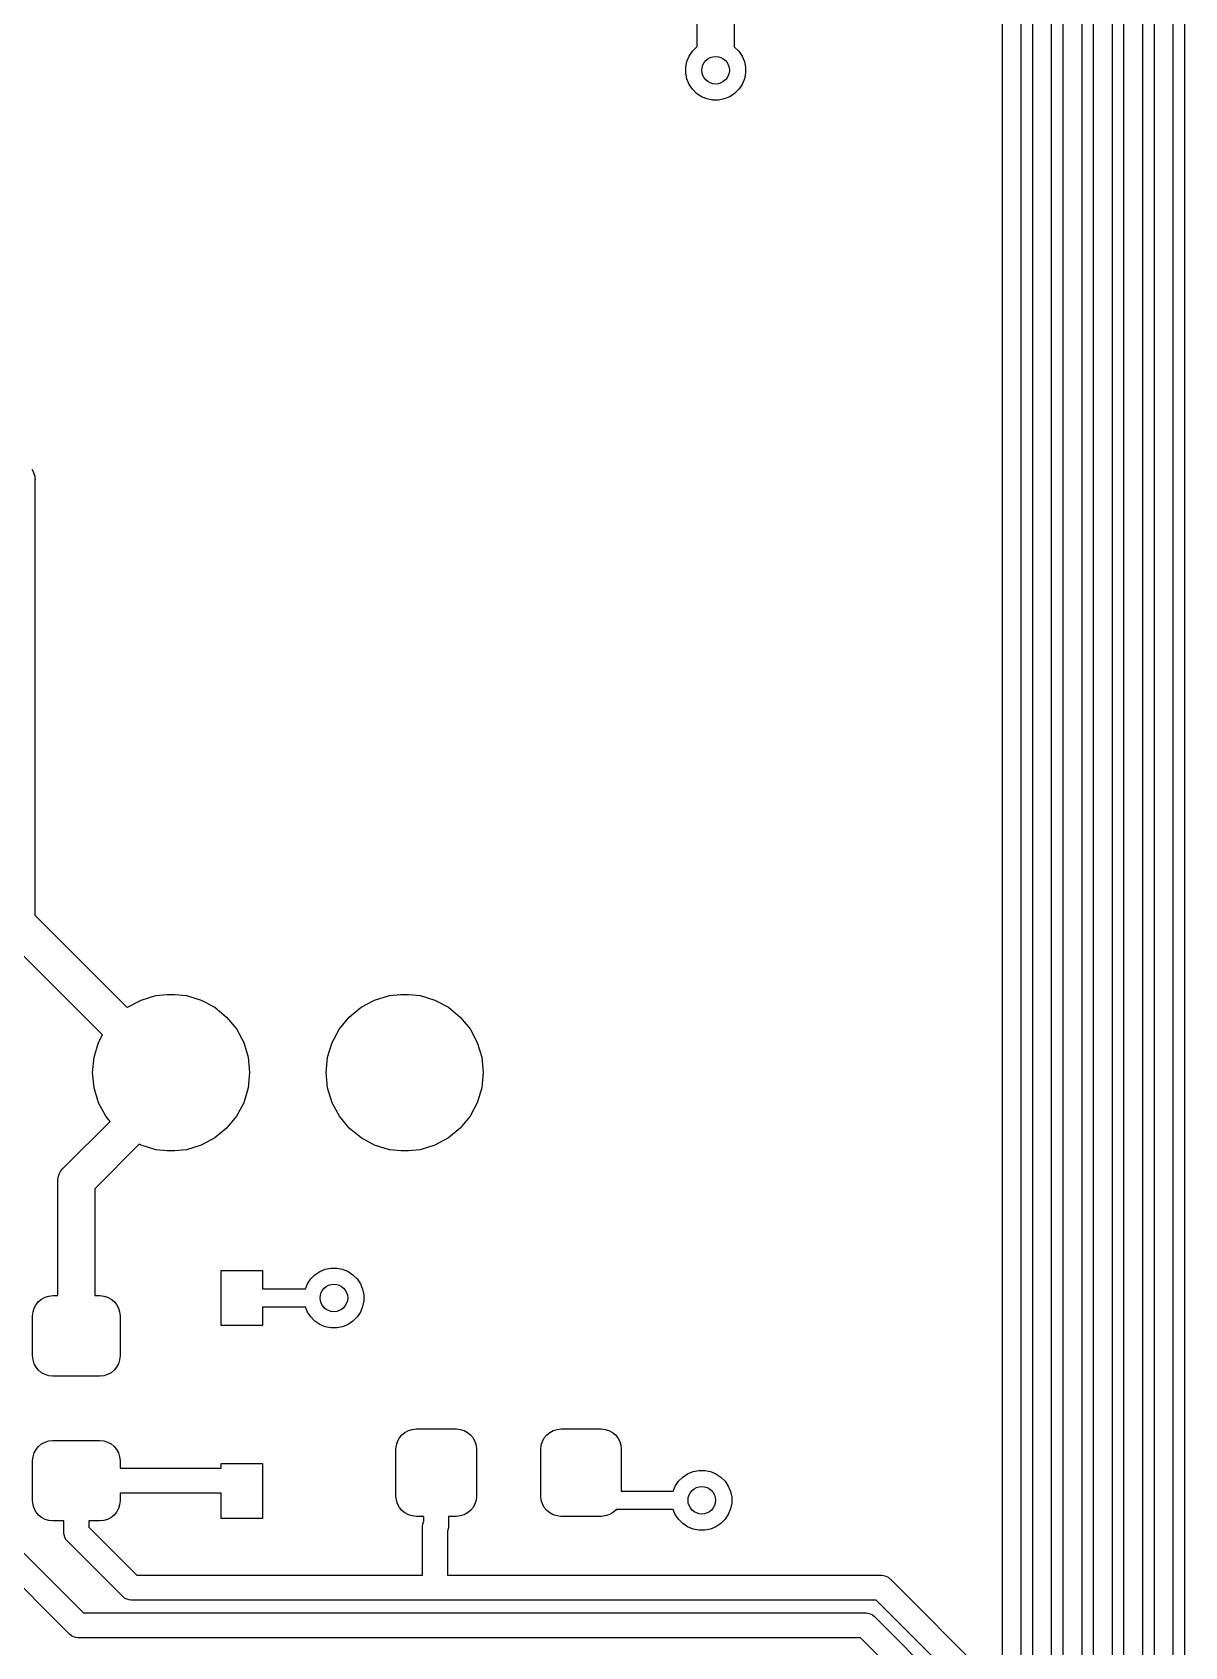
# Model space of a CAD drawing. Extents: x 1 to 84, y 1 to 137.
# Drawn here: x 10.07 to 22.6, y 73.46 to 91.01 of the extents above; entities that cross this region are included whole.
import ezdxf

# ---------------------------------------------------------------- set-up
doc = ezdxf.new("R2010")
doc.units = 0
doc.layers.add('BLACK', color=7, linetype='CONTINUOUS')

msp = doc.modelspace()

# ---------------------------------------------------------------- linework, layer by layer
at = {"layer": 'BLACK', "linetype": 'CONTINUOUS'}
for p, q in [((20.6199, 48.0728), (20.6199, 120.504)), ((20.8199, 120.504), (20.8199, 48.1094)), ((20.9499, 48.2095), (20.9499, 120.358)), ((21.1499, 120.321), (21.1499, 48.2461)), ((21.28, 48.3462), (21.28, 119.188)), ((21.48, 119.151), (21.48, 48.3828)), ((21.61, 50.7851), (21.61, 118.018)), ((21.81, 117.981), (21.81, 50.7949)), ((21.94, 48.6387), (21.94, 116.848)), ((22.14, 116.811), (22.14, 48.6752)), ((22.27, 48.7754), (22.27, 115.678)), ((22.47, 115.641), (22.47, 48.8119)), ((22.6, 48.9534), (22.6, 109.095)), ((17.3, 90.8572), (17.3, 96.6172)), ((17.7, 96.6902), (17.7, 90.8572)), ((17.212, 90.7539), (17.2476, 90.8072)), ((17.2476, 90.8072), (17.2928, 90.8524)), ((17.2928, 90.8524), (17.3, 90.8572)), ((17.7, 90.8572), (17.7072, 90.8524)), ((17.7072, 90.8524), (17.7524, 90.8072)), ((17.7524, 90.8072), (17.788, 90.7539)), ((17.175, 90.632), (17.1875, 90.6948)), ((17.175, 90.568), (17.175, 90.632)), ((17.1875, 90.6948), (17.212, 90.7539)), ((17.788, 90.7539), (17.8125, 90.6948)), ((17.8125, 90.6948), (17.825, 90.632)), ((17.825, 90.632), (17.825, 90.568)), ((17.1875, 90.5052), (17.175, 90.568)), ((17.212, 90.4461), (17.1875, 90.5052)), ((17.2476, 90.3928), (17.212, 90.4461)), ((17.788, 90.4461), (17.7524, 90.3928)), ((17.8125, 90.5052), (17.788, 90.4461)), ((17.825, 90.568), (17.8125, 90.5052)), ((17.2928, 90.3476), (17.2476, 90.3928)), ((17.3461, 90.312), (17.2928, 90.3476)), ((17.4052, 90.2875), (17.3461, 90.312)), ((17.468, 90.275), (17.4052, 90.2875)), ((17.532, 90.275), (17.468, 90.275)), ((17.5948, 90.2875), (17.532, 90.275)), ((17.6539, 90.312), (17.5948, 90.2875)), ((17.7072, 90.3476), (17.6539, 90.312)), ((17.7524, 90.3928), (17.7072, 90.3476)), ((10.0671, 86.2617), (10.0803, 86.237)), ((10.0803, 86.237), (10.0857, 86.2269)), ((10.0857, 86.2269), (10.0959, 86.1933)), ((10.0959, 86.1933), (10.0971, 86.1892)), ((10.0971, 86.1892), (10.1, 86.1598)), ((10.1, 86.1598), (10.1, 86.1598)), ((10.1, 86.1598), (10.101, 86.15)), ((10.101, 86.15), (10.1, 86.1402)), ((10.1, 86.1402), (10.1, 81.4128)), ((10.1, 81.4128), (11.1039, 80.4089)), ((10.836, 80.1112), (9.76552, 81.1816)), ((11.1039, 80.4089), (11.1055, 80.4102)), ((11.1055, 80.4102), (11.2531, 80.4891)), ((11.2531, 80.4891), (11.4134, 80.5377)), ((11.4134, 80.5377), (11.5383, 80.55)), ((11.5383, 80.55), (11.6217, 80.55)), ((11.6217, 80.55), (11.7466, 80.5377)), ((11.7466, 80.5377), (11.9069, 80.4891)), ((11.9069, 80.4891), (12.0545, 80.4102)), ((12.0545, 80.4102), (12.1839, 80.3039)), ((13.5161, 80.3039), (13.6455, 80.4102)), ((13.6455, 80.4102), (13.7931, 80.4891)), ((13.7931, 80.4891), (13.9534, 80.5377)), ((13.9534, 80.5377), (14.0783, 80.55)), ((14.0783, 80.55), (14.1617, 80.55)), ((14.1617, 80.55), (14.2866, 80.5377)), ((14.2866, 80.5377), (14.4469, 80.4891)), ((14.4469, 80.4891), (14.5945, 80.4102)), ((14.5945, 80.4102), (14.7239, 80.3039)), ((12.1839, 80.3039), (12.2902, 80.1745)), ((13.4098, 80.1745), (13.5161, 80.3039)), ((14.7239, 80.3039), (14.8302, 80.1745)), ((10.7909, 80.0269), (10.836, 80.1112)), ((12.2902, 80.1745), (12.3691, 80.0269)), ((13.3309, 80.0269), (13.4098, 80.1745)), ((14.8302, 80.1745), (14.9091, 80.0269)), ((10.7423, 79.8666), (10.7909, 80.0269)), ((12.3691, 80.0269), (12.4177, 79.8666)), ((13.2823, 79.8666), (13.3309, 80.0269)), ((14.9091, 80.0269), (14.9577, 79.8666)), ((10.7259, 79.7), (10.7423, 79.8666)), ((10.7423, 79.5334), (10.7259, 79.7)), ((12.4177, 79.8666), (12.4341, 79.7)), ((12.4341, 79.7), (12.4177, 79.5334)), ((13.2659, 79.7), (13.2823, 79.8666)), ((13.2823, 79.5334), (13.2659, 79.7)), ((14.9577, 79.8666), (14.9741, 79.7)), ((14.9741, 79.7), (14.9577, 79.5334)), ((10.7909, 79.3731), (10.7423, 79.5334)), ((12.4177, 79.5334), (12.3691, 79.3731)), ((13.3309, 79.3731), (13.2823, 79.5334)), ((14.9577, 79.5334), (14.9091, 79.3731)), ((10.8698, 79.2255), (10.7909, 79.3731)), ((12.3691, 79.3731), (12.2902, 79.2255)), ((13.4098, 79.2255), (13.3309, 79.3731)), ((14.9091, 79.3731), (14.8302, 79.2255)), ((10.9162, 79.169), (10.8698, 79.2255)), ((12.2902, 79.2255), (12.1839, 79.0961)), ((13.5161, 79.0961), (13.4098, 79.2255)), ((14.8302, 79.2255), (14.7239, 79.0961)), ((10.4155, 78.6684), (10.9162, 79.169)), ((12.1839, 79.0961), (12.0545, 78.9898)), ((13.6455, 78.9898), (13.5161, 79.0961)), ((14.7239, 79.0961), (14.5945, 78.9898)), ((11.234, 78.9211), (10.75, 78.4372)), ((11.2531, 78.9109), (11.234, 78.9211)), ((11.4134, 78.8623), (11.2531, 78.9109)), ((11.5383, 78.85), (11.4134, 78.8623)), ((11.6217, 78.85), (11.5383, 78.85)), ((11.7466, 78.8623), (11.6217, 78.85)), ((11.9069, 78.9109), (11.7466, 78.8623)), ((12.0545, 78.9898), (11.9069, 78.9109)), ((13.7931, 78.9109), (13.6455, 78.9898)), ((13.9534, 78.8623), (13.7931, 78.9109)), ((14.0783, 78.85), (13.9534, 78.8623)), ((14.1617, 78.85), (14.0783, 78.85)), ((14.2866, 78.8623), (14.1617, 78.85)), ((14.4469, 78.9109), (14.2866, 78.8623)), ((14.5945, 78.9898), (14.4469, 78.9109)), ((10.3829, 78.6316), (10.4079, 78.6621)), ((10.4079, 78.6621), (10.4155, 78.6684)), ((10.349, 78.52), (10.35, 78.5298)), ((10.35, 78.5102), (10.349, 78.52)), ((10.35, 78.5298), (10.3529, 78.5592)), ((10.35, 78.5298), (10.35, 78.5298)), ((10.35, 77.275), (10.35, 78.5102)), ((10.3529, 78.5592), (10.3643, 78.5969)), ((10.3643, 78.5969), (10.3829, 78.6316)), ((10.75, 78.4372), (10.75, 77.275)), ((12.125, 76.95), (12.125, 77.55)), ((12.125, 77.55), (12.575, 77.55)), ((12.575, 77.55), (12.575, 77.35)), ((13.062, 77.4039), (13.0976, 77.4572)), ((13.0976, 77.4572), (13.1428, 77.5024)), ((13.1428, 77.5024), (13.1961, 77.538)), ((13.1961, 77.538), (13.2552, 77.5625)), ((13.2552, 77.5625), (13.318, 77.575)), ((13.318, 77.575), (13.382, 77.575)), ((13.382, 77.575), (13.4448, 77.5625)), ((13.4448, 77.5625), (13.5039, 77.538)), ((13.5039, 77.538), (13.5572, 77.5024)), ((13.5572, 77.5024), (13.6024, 77.4572)), ((13.6024, 77.4572), (13.638, 77.4039)), ((10.1722, 77.2381), (10.21, 77.2583)), ((10.21, 77.2583), (10.2511, 77.2708)), ((10.2511, 77.2708), (10.2937, 77.275)), ((10.2937, 77.275), (10.35, 77.275)), ((10.75, 77.275), (10.8063, 77.275)), ((10.8063, 77.275), (10.8489, 77.2708)), ((10.8489, 77.2708), (10.89, 77.2583)), ((10.89, 77.2583), (10.9278, 77.2381)), ((12.575, 77.35), (13.0396, 77.35)), ((13.0396, 77.35), (13.062, 77.4039)), ((13.638, 77.4039), (13.6625, 77.3448)), ((13.6625, 77.3448), (13.675, 77.282)), ((13.675, 77.282), (13.675, 77.218)), ((10.075, 77.0562), (10.0792, 77.0989)), ((10.0792, 77.0989), (10.0917, 77.14)), ((10.0917, 77.14), (10.1119, 77.1778)), ((10.1119, 77.1778), (10.1391, 77.2109)), ((10.1391, 77.2109), (10.1722, 77.2381)), ((10.9278, 77.2381), (10.9609, 77.2109)), ((10.9609, 77.2109), (10.9881, 77.1778)), ((10.9881, 77.1778), (11.0083, 77.14)), ((11.0083, 77.14), (11.0208, 77.0989)), ((11.0208, 77.0989), (11.025, 77.0562)), ((13.0396, 77.15), (12.575, 77.15)), ((12.575, 77.15), (12.575, 76.95)), ((13.062, 77.0961), (13.0396, 77.15)), ((13.0976, 77.0428), (13.062, 77.0961)), ((13.638, 77.0961), (13.6024, 77.0428)), ((13.6625, 77.1552), (13.638, 77.0961)), ((13.675, 77.218), (13.6625, 77.1552)), ((10.075, 76.6187), (10.075, 77.0562)), ((11.025, 77.0562), (11.025, 76.6187)), ((12.575, 76.95), (12.125, 76.95)), ((13.1428, 76.9976), (13.0976, 77.0428)), ((13.1961, 76.962), (13.1428, 76.9976)), ((13.2552, 76.9375), (13.1961, 76.962)), ((13.318, 76.925), (13.2552, 76.9375)), ((13.382, 76.925), (13.318, 76.925)), ((13.4448, 76.9375), (13.382, 76.925)), ((13.5039, 76.962), (13.4448, 76.9375)), ((13.5572, 76.9976), (13.5039, 76.962)), ((13.6024, 77.0428), (13.5572, 76.9976)), ((10.0792, 76.5761), (10.075, 76.6187)), ((10.0917, 76.535), (10.0792, 76.5761)), ((11.0208, 76.5761), (11.0083, 76.535)), ((11.025, 76.6187), (11.0208, 76.5761)), ((10.1119, 76.4972), (10.0917, 76.535)), ((10.1391, 76.4641), (10.1119, 76.4972)), ((10.1722, 76.4369), (10.1391, 76.4641)), ((10.21, 76.4167), (10.1722, 76.4369)), ((10.2511, 76.4042), (10.21, 76.4167)), ((10.2937, 76.4), (10.2511, 76.4042)), ((10.8063, 76.4), (10.2937, 76.4)), ((10.8489, 76.4042), (10.8063, 76.4)), ((10.89, 76.4167), (10.8489, 76.4042)), ((10.9278, 76.4369), (10.89, 76.4167)), ((10.9609, 76.4641), (10.9278, 76.4369)), ((10.9881, 76.4972), (10.9609, 76.4641)), ((11.0083, 76.535), (10.9881, 76.4972)), ((10.1391, 75.6359), (10.1722, 75.6631)), ((10.1722, 75.6631), (10.21, 75.6833)), ((10.21, 75.6833), (10.2511, 75.6958)), ((10.2511, 75.6958), (10.2937, 75.7)), ((10.2937, 75.7), (10.8063, 75.7)), ((10.8063, 75.7), (10.8489, 75.6958)), ((10.8489, 75.6958), (10.89, 75.6833)), ((10.89, 75.6833), (10.9278, 75.6631)), ((10.9278, 75.6631), (10.9609, 75.6359)), ((14.0292, 75.6489), (14.0417, 75.69)), ((14.0417, 75.69), (14.0619, 75.7278)), ((14.0619, 75.7278), (14.0891, 75.7609)), ((14.0891, 75.7609), (14.1222, 75.7881)), ((14.1222, 75.7881), (14.16, 75.8083)), ((14.16, 75.8083), (14.2011, 75.8208)), ((14.2011, 75.8208), (14.2437, 75.825)), ((14.2437, 75.825), (14.6812, 75.825)), ((14.6812, 75.825), (14.7239, 75.8208)), ((14.7239, 75.8208), (14.765, 75.8083)), ((14.765, 75.8083), (14.8028, 75.7881)), ((14.8028, 75.7881), (14.8359, 75.7609)), ((14.8359, 75.7609), (14.8631, 75.7278)), ((14.8631, 75.7278), (14.8833, 75.69)), ((14.8833, 75.69), (14.8958, 75.6489)), ((15.6042, 75.6489), (15.6167, 75.69)), ((15.6167, 75.69), (15.6369, 75.7278)), ((15.6369, 75.7278), (15.6641, 75.7609)), ((15.6641, 75.7609), (15.6972, 75.7881)), ((15.6972, 75.7881), (15.735, 75.8083)), ((15.735, 75.8083), (15.7761, 75.8208)), ((15.7761, 75.8208), (15.8187, 75.825)), ((15.8187, 75.825), (16.2562, 75.825)), ((16.2562, 75.825), (16.2989, 75.8208)), ((16.2989, 75.8208), (16.34, 75.8083)), ((16.34, 75.8083), (16.3778, 75.7881)), ((16.3778, 75.7881), (16.4109, 75.7609)), ((16.4109, 75.7609), (16.4381, 75.7278)), ((16.4381, 75.7278), (16.4583, 75.69)), ((16.4583, 75.69), (16.4708, 75.6489)), ((10.075, 75.4813), (10.0792, 75.5239)), ((10.0792, 75.5239), (10.0917, 75.565)), ((10.0917, 75.565), (10.1119, 75.6028)), ((10.1119, 75.6028), (10.1391, 75.6359)), ((10.9609, 75.6359), (10.9881, 75.6028)), ((10.9881, 75.6028), (11.0083, 75.565)), ((11.0083, 75.565), (11.0208, 75.5239)), ((11.0208, 75.5239), (11.025, 75.4813)), ((14.025, 75.6063), (14.0292, 75.6489)), ((14.025, 75.0938), (14.025, 75.6063)), ((14.8958, 75.6489), (14.9, 75.6063)), ((14.9, 75.6063), (14.9, 75.0938)), ((15.6, 75.6063), (15.6042, 75.6489)), ((15.6, 75.0938), (15.6, 75.6063)), ((16.4708, 75.6489), (16.475, 75.6063)), ((16.475, 75.6063), (16.475, 75.15)), ((10.075, 75.0438), (10.075, 75.4813)), ((11.025, 75.4813), (11.025, 75.3975)), ((11.025, 75.3975), (12.125, 75.3975)), ((12.125, 75.3975), (12.125, 75.45)), ((12.125, 75.45), (12.575, 75.45)), ((12.575, 75.45), (12.575, 74.85)), ((17.1428, 75.3024), (17.1961, 75.338)), ((17.1961, 75.338), (17.2552, 75.3625)), ((17.2552, 75.3625), (17.318, 75.375)), ((17.318, 75.375), (17.382, 75.375)), ((17.382, 75.375), (17.4448, 75.3625)), ((17.4448, 75.3625), (17.5039, 75.338)), ((17.5039, 75.338), (17.5572, 75.3024)), ((16.475, 75.15), (17.0396, 75.15)), ((17.0396, 75.15), (17.062, 75.2039)), ((17.062, 75.2039), (17.0976, 75.2572)), ((17.0976, 75.2572), (17.1428, 75.3024)), ((17.5572, 75.3024), (17.6024, 75.2572)), ((17.6024, 75.2572), (17.638, 75.2039)), ((17.638, 75.2039), (17.6625, 75.1448)), ((17.6625, 75.1448), (17.675, 75.082)), ((9.4665, 74.9869), (10.6284, 73.825)), ((10.0792, 75.0011), (10.075, 75.0438)), ((10.0917, 74.96), (10.0792, 75.0011)), ((10.1119, 74.9222), (10.0917, 74.96)), ((11.0083, 74.96), (10.9881, 74.9222)), ((11.0208, 75.0011), (11.0083, 74.96)), ((11.025, 75.0438), (11.0208, 75.0011)), ((12.125, 75.1275), (11.025, 75.1275)), ((11.025, 75.1275), (11.025, 75.0438)), ((12.125, 74.85), (12.125, 75.1275)), ((14.0292, 75.0511), (14.025, 75.0938)), ((14.0417, 75.01), (14.0292, 75.0511)), ((14.0619, 74.9722), (14.0417, 75.01)), ((14.0891, 74.9391), (14.0619, 74.9722)), ((14.8631, 74.9722), (14.8359, 74.9391)), ((14.8833, 75.01), (14.8631, 74.9722)), ((14.8958, 75.0511), (14.8833, 75.01)), ((14.9, 75.0938), (14.8958, 75.0511)), ((15.6042, 75.0511), (15.6, 75.0938)), ((15.6167, 75.01), (15.6042, 75.0511)), ((15.6369, 74.9722), (15.6167, 75.01)), ((15.6641, 74.9391), (15.6369, 74.9722)), ((17.675, 75.018), (17.6625, 74.9552)), ((17.675, 75.082), (17.675, 75.018)), ((10.4724, 73.5992), (9.24658, 74.825)), ((10.1391, 74.8891), (10.1119, 74.9222)), ((10.1722, 74.8619), (10.1391, 74.8891)), ((10.21, 74.8417), (10.1722, 74.8619)), ((10.2511, 74.8292), (10.21, 74.8417)), ((10.2937, 74.825), (10.2511, 74.8292)), ((10.415, 74.825), (10.2937, 74.825)), ((10.415, 74.7066), (10.415, 74.825)), ((10.8063, 74.825), (10.685, 74.825)), ((10.685, 74.825), (10.685, 74.7559)), ((10.8489, 74.8292), (10.8063, 74.825)), ((10.89, 74.8417), (10.8489, 74.8292)), ((10.9278, 74.8619), (10.89, 74.8417)), ((10.9609, 74.8891), (10.9278, 74.8619)), ((10.9881, 74.9222), (10.9609, 74.8891)), ((12.575, 74.85), (12.125, 74.85)), ((14.1222, 74.9119), (14.0891, 74.9391)), ((14.16, 74.8917), (14.1222, 74.9119)), ((14.2011, 74.8792), (14.16, 74.8917)), ((14.2437, 74.875), (14.2011, 74.8792)), ((14.3275, 74.875), (14.2437, 74.875)), ((14.315, 74.7691), (14.317, 74.789)), ((14.317, 74.789), (14.3247, 74.8144)), ((14.3247, 74.8144), (14.3275, 74.8197)), ((14.3275, 74.8197), (14.3275, 74.875)), ((14.6812, 74.875), (14.5975, 74.875)), ((14.5975, 74.875), (14.5975, 74.7816)), ((14.7239, 74.8792), (14.6812, 74.875)), ((14.765, 74.8917), (14.7239, 74.8792)), ((14.8028, 74.9119), (14.765, 74.8917)), ((14.8359, 74.9391), (14.8028, 74.9119)), ((15.6972, 74.9119), (15.6641, 74.9391)), ((15.735, 74.8917), (15.6972, 74.9119)), ((15.7761, 74.8792), (15.735, 74.8917)), ((15.8187, 74.875), (15.7761, 74.8792)), ((16.2562, 74.875), (15.8187, 74.875)), ((16.2989, 74.8792), (16.2562, 74.875)), ((16.34, 74.8917), (16.2989, 74.8792)), ((16.3778, 74.9119), (16.34, 74.8917)), ((16.4109, 74.9391), (16.3778, 74.9119)), ((16.4199, 74.95), (16.4109, 74.9391)), ((17.0396, 74.95), (16.4199, 74.95)), ((17.062, 74.8961), (17.0396, 74.95)), ((17.0976, 74.8428), (17.062, 74.8961)), ((17.1428, 74.7976), (17.0976, 74.8428)), ((17.1961, 74.762), (17.1428, 74.7976)), ((17.5572, 74.7976), (17.5039, 74.762)), ((17.6024, 74.8428), (17.5572, 74.7976)), ((17.638, 74.8961), (17.6024, 74.8428)), ((17.6625, 74.9552), (17.638, 74.8961)), ((10.4143, 74.7), (10.415, 74.7066)), ((10.415, 74.6934), (10.4143, 74.7)), ((10.417, 74.6735), (10.415, 74.6934)), ((10.415, 74.6934), (10.415, 74.6934)), ((10.4247, 74.6481), (10.417, 74.6735)), ((10.4372, 74.6246), (10.4247, 74.6481)), ((10.4541, 74.6041), (10.4372, 74.6246)), ((10.685, 74.7559), (11.2059, 74.235)), ((14.3143, 74.7625), (14.315, 74.7691)), ((14.315, 74.7559), (14.3143, 74.7625)), ((14.315, 74.7691), (14.315, 74.7691)), ((14.315, 74.235), (14.315, 74.7559)), ((14.5878, 74.7231), (14.585, 74.7178)), ((14.585, 74.7178), (14.585, 74.235)), ((14.5955, 74.7485), (14.5878, 74.7231)), ((14.5975, 74.7684), (14.5955, 74.7485)), ((14.5975, 74.7816), (14.5982, 74.775)), ((14.5982, 74.775), (14.5975, 74.7684)), ((14.5975, 74.7684), (14.5975, 74.7684)), ((17.2552, 74.7375), (17.1961, 74.762)), ((17.318, 74.725), (17.2552, 74.7375)), ((17.382, 74.725), (17.318, 74.725)), ((17.4448, 74.7375), (17.382, 74.725)), ((17.5039, 74.762), (17.4448, 74.7375)), ((10.4592, 74.5999), (10.4541, 74.6041)), ((11.0499, 74.0092), (10.4592, 74.5999)), ((11.2059, 74.235), (14.315, 74.235)), ((14.585, 74.235), (19.2934, 74.235)), ((19.2934, 74.235), (19.3, 74.2357)), ((19.3, 74.2357), (19.3066, 74.235)), ((19.3066, 74.235), (19.3066, 74.235)), ((19.3066, 74.235), (19.3265, 74.233)), ((19.3265, 74.233), (19.3519, 74.2253)), ((19.3519, 74.2253), (19.3754, 74.2128)), ((19.3754, 74.2128), (19.3959, 74.1959)), ((19.3959, 74.1959), (19.4002, 74.1908)), ((19.4002, 74.1908), (20.4357, 73.1552)), ((11.0541, 74.0041), (11.0499, 74.0092)), ((11.0746, 73.9872), (11.0541, 74.0041)), ((11.0981, 73.9747), (11.0746, 73.9872)), ((11.1235, 73.967), (11.0981, 73.9747)), ((11.1434, 73.965), (11.1235, 73.967)), ((11.15, 73.9643), (11.1434, 73.965)), ((11.1434, 73.965), (11.1434, 73.965)), ((11.1566, 73.965), (11.15, 73.9643)), ((14.4434, 73.965), (11.1566, 73.965)), ((14.45, 73.9643), (14.4434, 73.965)), ((14.4566, 73.965), (14.45, 73.9643)), ((19.2441, 73.965), (14.4566, 73.965)), ((20.2099, 72.9992), (19.2441, 73.965)), ((10.6284, 73.825), (19.1235, 73.825)), ((19.1235, 73.825), (19.1302, 73.8256)), ((19.1302, 73.8256), (19.1368, 73.825)), ((19.1368, 73.825), (19.1368, 73.825)), ((19.1368, 73.825), (19.1566, 73.823)), ((19.1566, 73.823), (19.1821, 73.8153)), ((19.1821, 73.8153), (19.2055, 73.8028)), ((19.2055, 73.8028), (19.2261, 73.7859)), ((19.2261, 73.7859), (19.2303, 73.7808)), ((19.2303, 73.7808), (20.0257, 72.9854)), ((10.4766, 73.5941), (10.4724, 73.5992)), ((10.4971, 73.5772), (10.4766, 73.5941)), ((10.5206, 73.5647), (10.4971, 73.5772)), ((10.546, 73.5569), (10.5206, 73.5647)), ((10.5659, 73.555), (10.546, 73.5569)), ((10.5725, 73.5543), (10.5659, 73.555)), ((10.5659, 73.555), (10.5659, 73.555)), ((10.5791, 73.555), (10.5725, 73.5543)), ((19.0743, 73.555), (10.5791, 73.555)), ((19.7999, 72.8293), (19.0743, 73.555))]:
    msp.add_line(p, q, dxfattribs=at)
at = {"layer": 'BLACK'}
for centre in [(17.5, 90.6), (13.35, 77.25), (17.35, 75.05)]:
    msp.add_circle(centre, 0.15, dxfattribs=at)

doc.saveas('drawing.dxf')
